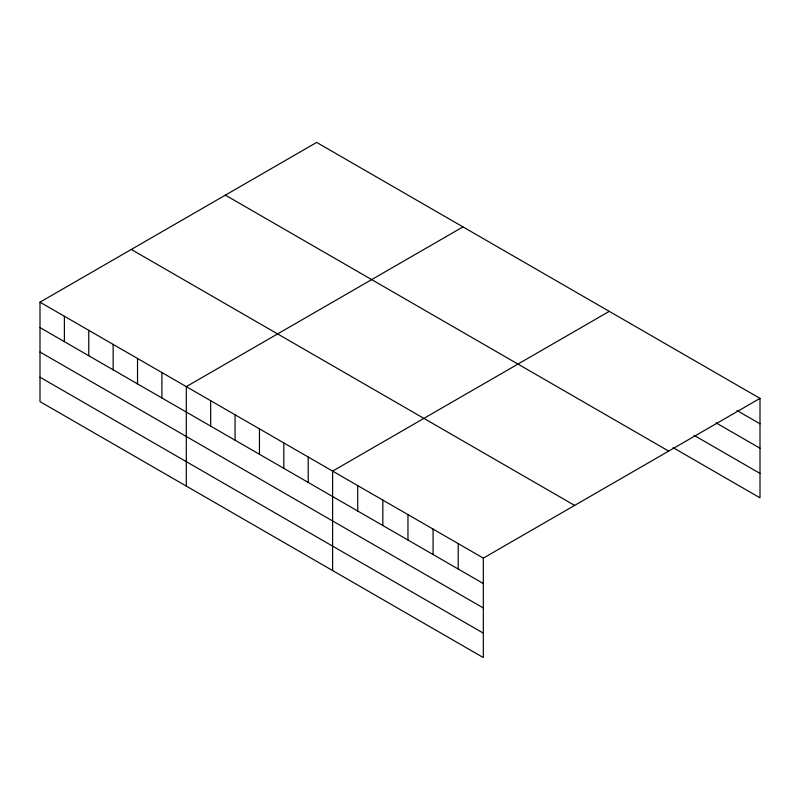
<?xml version="1.0" encoding="UTF-8"?>
<svg xmlns="http://www.w3.org/2000/svg" width="800" height="800" viewBox="0 0 800 800"><rect width="100%" height="100%" fill="white"/><g stroke="black" fill="none" stroke-linecap="round" stroke-linejoin="round"><path stroke-width="1.2" d="M40 302.17L483.33 558.12L483.33 657.57L40 401.62L40 302.17L316.67 142.43L760 398.38L760 497.83L673.12 447.67M462.97 226.9L186.3 386.63L186.3 486.08M609.27 311.36L332.6 471.1L332.6 570.55M483.33 558.12L760 398.38M736.97 410.51L760 423.8M716.04 422.85L760 448.23M694.06 435.33L760 473.4M225.37 195.14L668.7 451.1M131.3 249.45L574.63 505.41M40 327.59L483.33 583.54M40 352.02L483.33 607.97M40 377.19L483.33 633.14M458.21 543.62L458.21 569.03M433.08 529.11L433.08 554.53M407.96 514.61L407.96 540.03M382.84 500.1L382.84 525.52M357.72 485.6L357.72 511.02M308.21 457.02L308.21 482.44M283.83 442.94L283.83 468.36M259.45 428.86L259.45 454.28M235.06 414.79L235.06 440.2M210.68 400.71L210.68 426.13M161.91 372.55L161.91 397.97M137.53 358.48L137.53 383.9M113.15 344.4L113.15 369.82M88.77 330.32L88.77 355.74M64.38 316.24L64.38 341.66"/></g></svg>
